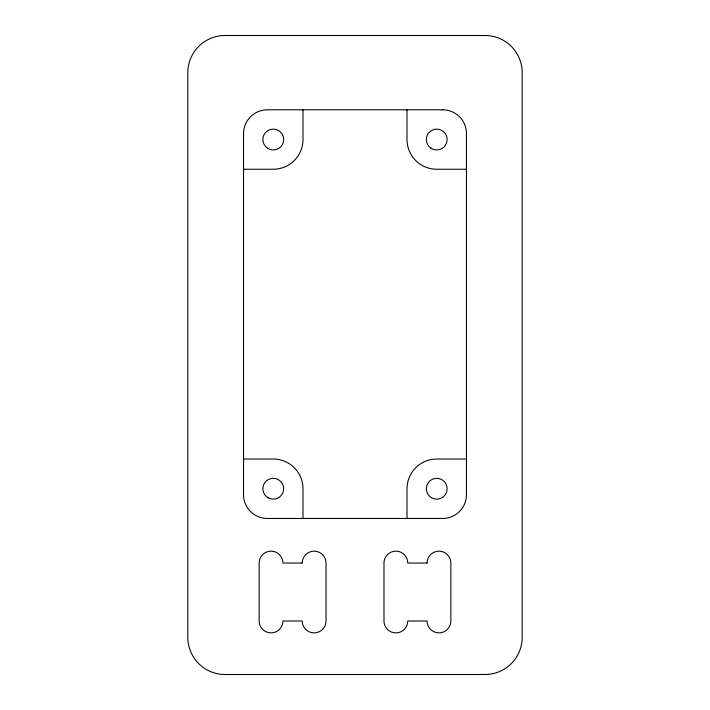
<?xml version="1.0" encoding="UTF-8"?>
<svg xmlns="http://www.w3.org/2000/svg" width="710" height="710" viewBox="0 0 710 710"><rect width="100%" height="100%" fill="white"/><g stroke="black" fill="none" stroke-linecap="round" stroke-linejoin="round"><path stroke-width="1.06" d="M243.548 169.246L273.27 169.246A29.722 29.722 0 0 0 302.992 139.524L302.992 109.801M466.452 169.246L436.73 169.246A29.722 29.722 0 0 1 407.007 139.524L407.007 109.801M243.548 459.024L273.27 459.024A29.722 29.722 0 0 1 302.992 488.746L302.992 518.469M466.452 459.024L436.73 459.024A29.722 29.722 0 0 0 407.007 488.746L407.007 518.469M485.028 35.5L224.972 35.5A37.151 37.151 0 0 0 187.822 72.651L187.822 637.349A37.151 37.151 0 0 0 224.972 674.5L485.028 674.5A37.151 37.151 0 0 0 522.178 637.349L522.178 72.651A37.151 37.151 0 0 0 485.028 35.5M442.676 109.801L267.324 109.801A23.776 23.776 0 0 0 243.548 133.578L243.548 494.692A23.776 23.776 0 0 0 267.324 518.469L442.676 518.469A23.776 23.776 0 0 0 466.452 494.692L466.452 133.578A23.776 23.776 0 0 0 442.676 109.801M302.247 563.048L282.926 563.048A11.893 11.893 0 0 0 271.042 551.155A11.893 11.893 0 0 0 259.15 563.048L259.15 621.001A11.893 11.893 0 0 0 271.042 632.894A11.893 11.893 0 0 0 282.926 621.001L302.247 621.001A11.893 11.893 0 0 0 314.131 632.894A11.893 11.893 0 0 0 326.023 621.001L326.023 563.048A11.893 11.893 0 0 0 314.131 551.155A11.893 11.893 0 0 0 302.247 563.048M427.074 563.048L407.753 563.048A11.893 11.893 0 0 0 395.869 551.155A11.893 11.893 0 0 0 383.977 563.048L383.977 621.001A11.893 11.893 0 0 0 395.869 632.894A11.893 11.893 0 0 0 407.753 621.001L427.074 621.001A11.893 11.893 0 0 0 438.957 632.894A11.893 11.893 0 0 0 450.85 621.001L450.85 563.048A11.893 11.893 0 0 0 438.957 551.155A11.893 11.893 0 0 0 427.074 563.048M267.439 148.141A10.402 10.402 0 0 0 283.645 140.269A10.402 10.402 0 0 0 268.726 130.17A10.402 10.402 0 0 0 267.439 148.141M431.529 497.754A10.402 10.402 0 0 0 447.131 488.746A10.402 10.402 0 0 0 431.529 479.738A10.402 10.402 0 0 0 431.529 497.754M268.069 497.754A10.402 10.402 0 0 0 283.672 488.746A10.402 10.402 0 0 0 268.069 479.738A10.402 10.402 0 0 0 268.069 497.754M430.899 148.141A10.402 10.402 0 0 0 447.105 140.269A10.402 10.402 0 0 0 432.186 130.17A10.402 10.402 0 0 0 430.899 148.141"/></g></svg>
